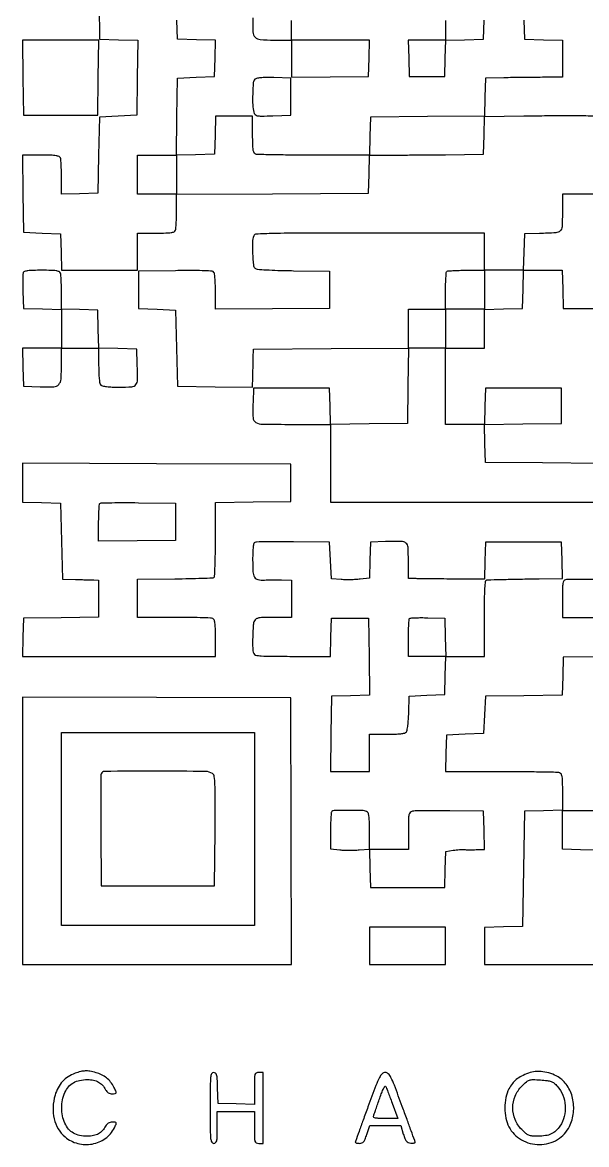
# Model space of a CAD drawing. Extents: x 179 to 1071, y 112 to 1107.
# Drawn here: x 179 to 498, y 112 to 746 of the extents above; entities that cross this region are included whole.
import ezdxf

# ---------------------------------------------------------------- set-up
doc = ezdxf.new("R2010")
doc.units = 0

msp = doc.modelspace()

# ---------------------------------------------------------------- linework, layer by layer
for points in [[(222.216289, 756), (222.5, 736.5), (233.269789, 736.215968), (244.039577, 735.931935), (243.769789, 714.715968), (243.5, 693.5), (233, 693), (222.5, 692.5), (222, 671), (221.5, 649.5), (211.25, 649.215017), (201, 648.930034), (201, 658.383229, 0.005929), (200.955696, 662.119197, 0.007809), (200.821697, 665.524199, 0.005887), (200.632129, 668.361085, 0.072102), (200.393011, 669.418213, 0.205372), (199.600948, 670.232572, 0.062982), (197.9105, 670.697448, 0.030315), (194.952209, 670.940452, 0.005337), (189.373509, 671), (178.960995, 671), (179.230498, 649.25), (179.5, 627.5), (190, 627), (200.5, 626.5), (200.784983, 616.25), (201.069966, 606), (222.534983, 606), (244, 606), (244, 616.5), (244, 627), (254.393011, 627, 0.005351), (259.960143, 627.059586, 0.030363), (262.913621, 627.30265, 0.063068), (264.601595, 627.76761, 0.205218), (265.393011, 628.581787, 0.072012), (265.632101, 629.637913, 0.005922), (265.821697, 632.462995, 0.007836), (265.955694, 635.853912, 0.005956), (266, 639.573175), (266, 648.982775), (320.25, 649.241388), (374.5, 649.5), (374.783832, 660.25), (375.067663, 671), (385.783832, 671.027664, 0.000988), (391.331941, 671.052945, 0.000307), (399.667751, 671.112513, 0.000307), (408.98268, 671.190516, 0.000338), (418, 671.277664), (439.5, 671.5), (439.783456, 682.21299), (440.066913, 692.925979), (462.283456, 693.21299, -0.001949), (472.332632, 693.303646, -0.001181), (484.225957, 693.336497, -0.001183), (496.030685, 693.313294, -0.002084), (505.783633, 693.230404)], [(309.085875, 748.559123, 0.016957), (309.180737, 740.571025, 0.18061), (310.434124, 737.632361, 0.186416), (313.287515, 736.2832, 0.01827), (321.035184, 736), (331, 736), (331, 725.480498), (331, 714.960995), (352.75, 715.230498), (374.5, 715.5), (374.784983, 725.75), (375.069966, 736), (353.034983, 736), (331, 736), (331, 746.980948, 0.010555)], [(462.216168, 747.25), (462.5, 736.5), (473.25, 736.216168), (484, 735.932337), (484, 725.466168), (484, 715), (472.75, 714.953106, 0.001132), (467.680609, 714.920497, 0.000699), (461.720312, 714.860325, 0.000701), (455.831234, 714.784374, 0.001261), (451, 714.703106), (440.5, 714.5), (440.216308, 703.763809), (439.932617, 693.027617), (407.716308, 692.763809), (375.5, 692.5), (375.216168, 681.75), (374.932337, 671), (343.547956, 671, -0.001807), (331.404648, 671.043875, -0.002796), (320.918087, 671.178303, -0.000866), (311.831013, 671.361369, -0.086347), (310.581787, 671.606989, -0.205218), (309.76761, 672.398405, -0.063068), (309.30265, 674.086379, -0.030363), (309.059586, 677.039857, -0.005351), (309, 682.606989), (309, 693), (298.533832, 693), (288.067663, 693), (287.783832, 682.25), (287.5, 671.5), (276.730403, 671.215969), (265.960806, 670.931939), (266.230403, 692.715969), (266.5, 714.5), (277, 715), (287.5, 715.5), (287.784606, 725.715817), (288.069211, 735.931635), (277.284606, 736.215817), (266.5, 736.5), (266.216168, 747.25)], [(505.027706, 649), (494.513853, 649), (484, 649), (484, 638.519052, -0.011573), (483.815028, 630.528292, -0.199796), (482.72373, 628.214363, -0.170244), (480.243436, 627.170229, -0.007926), (471, 626.75078), (462.5, 626.5), (462.215017, 616.25), (461.930034, 606), (450.965017, 606), (440, 606), (440, 616.5), (440, 627), (375.106989, 627, 0.000571), (336.977207, 626.956451, 0.005465), (320.71702, 626.741568, 0.005072), (310.979981, 626.407574, 0.298401), (309.606989, 625.418213, 0.086359), (308.94049, 622.027951, 0.0153), (308.997504, 615.528993, 0.010533), (309.396731, 608.931225, 0.201818), (310.32685, 607.143702, 0.152945), (311.560667, 606.637707, 0.005658), (316.641918, 606.259303, 0.008626), (323.28686, 605.954977, 0.003809), (332.07685, 605.771257), (352.5, 605.5), (352.5, 595), (352.5, 584.5), (320.25, 584.236147), (288, 583.972294), (287.984687, 593.736147, 0.007644), (287.920079, 597.568825, 0.010551), (287.73694, 601.005175, 0.007429), (287.482271, 603.852523, 0.115883), (287.162796, 604.77083, 0.230932), (286.095412, 605.427241, 0.012869), (282.091209, 605.714887, 0.012029), (275.928451, 605.849994, 0.002701), (265.428109, 605.77083), (244.5, 605.5), (244.5, 595), (244.5, 584.5), (255, 584), (265.5, 583.5), (266, 562), (266.5, 540.5), (287.75, 540.230112), (309, 539.960225), (309.111066, 545.730112, -0.0006), (309.163682, 548.303119, -0.000391), (309.230318, 551.273845, -0.000393), (309.299861, 554.171576, -0.00075), (309.361066, 556.5), (309.5, 561.5), (353.269918, 561.760526), (397.039837, 562.021051), (396.769918, 540.760526), (396.5, 519.5), (374.785197, 519.230596), (353.070395, 518.961191), (352.785197, 529.230596), (352.5, 539.5), (331, 539.5), (309.5, 539.5), (309.203496, 531.503355, 0.018996), (309.21161, 522.732875, 0.260987), (310.814274, 520.115907, 0.124912), (314.541093, 519.115797, 0.00341), (331.519052, 519), (353, 519), (353, 497), (353, 475), (462, 475), (571, 475)], [(505.769447, 387.769944), (484.5, 387.5), (484.216365, 376.769409), (483.93273, 366.038817), (462.216365, 365.769409), (440.5, 365.5), (440, 355), (439.5, 344.5), (429, 344), (418.5, 343.5), (418.215017, 333.25), (417.930034, 323), (449.383229, 323, -0.001803), (461.552922, 322.956125, -0.00279), (472.061699, 322.821697, -0.000863), (481.16877, 322.63864, -0.08636), (482.418213, 322.393011, -0.20495), (483.232073, 321.602718, -0.063217), (483.697178, 319.919034, -0.030446), (483.940349, 316.973908, -0.005377), (484, 311.426843), (484, 301.067663), (473.25, 300.783832), (462.5, 300.5), (462, 268), (461.5, 235.5), (450.75, 235.216168), (440, 234.932337), (440, 224.466168), (440, 214), (472.5, 214), (505, 214)], [(507.16578, 279.164857, 0.000172), (531.767405, 278.947773, 0.00171)]]:
    msp.add_lwpolyline(points, format="xyb")
for points in [[(418, 747), (418, 736), (407.465017, 736), (396.930034, 736), (397.215017, 725.75), (397.5, 715.5), (407.5, 715.5), (417.5, 715.5), (417.784613, 725.716519), (418.069227, 735.933039), (428.784613, 736.216519), (439.5, 736.5), (439.783832, 747.25)], [(505, 496.972294), (472.75, 497.236147), (440.5, 497.5), (440.216367, 508.230404), (439.932734, 518.960808), (461.716367, 519.230404), (483.5, 519.5), (483.5, 529.5), (483.5, 539.5), (462, 539.5), (440.5, 539.5), (440.215017, 529.25), (439.930034, 519), (428.965017, 519), (418, 519), (418, 540.5), (418, 562), (429, 562), (440, 562), (440, 572.966168), (440, 583.932337), (450.75, 584.216168), (461.5, 584.5), (461.783832, 595.25), (462.067663, 606), (473, 606), (483.932337, 606), (484.216168, 595.25), (484.5, 584.5), (494.5, 584.5), (504.5, 584.5)], [(504.5, 278.5), (494.25, 278.784983), (484, 279.069966), (484, 290.034983), (484, 301), (494.5, 301), (505, 301)]]:
    msp.add_lwpolyline(points)
for points in [[(179.230112, 714.75), (179.5, 693.5), (200.5, 693.5), (221.5, 693.5), (221.769888, 714.75), (222.039775, 736), (200.5, 736), (178.960225, 736)], [(266, 660), (266, 649), (255, 649), (244, 649), (244, 660), (244, 671), (255, 671), (266, 671)], [(179, 289.506286), (179, 214), (255.006326, 214), (331.012652, 214), (330.756326, 289.25), (330.5, 364.5), (254.75, 364.756286), (179, 365.012572)], [(310, 290.5), (310, 236), (255.5, 236), (201, 236), (201, 290.5), (201, 345), (255.5, 345), (310, 345)], [(375, 224.5), (375, 214), (396.5, 214), (418, 214), (418, 224.5), (418, 235), (396.5, 235), (375, 235)]]:
    msp.add_lwpolyline(points, close=True)
for points in [[(310.233397, 713.833397, 0.179523), (309.36933, 711.950022, 0.010741), (309.030357, 705.607524, 0.016428), (309.036318, 699.265659, 0.057051), (309.639072, 695.216402, 0.125186), (310.35952, 693.930901, 0.157976), (311.551156, 693.283717, 0.049436), (313.903588, 693.082373, 0.003649), (320.375418, 693.216402), (330.5, 693.5), (330.5, 704), (330.5, 714.5), (320.983397, 714.783397, 0.008138), (316.607967, 714.842445, 0.021344), (313.471245, 714.699745, 0.026578), (311.271169, 714.386818, 0.148826)], [(179.428774, 604.674983, 0.081654), (179.239658, 603.758353, 0.005045), (179.154817, 600.970602, 0.007376), (179.136178, 597.631743, 0.005394), (179.210159, 593.924983), (179.5, 584.5), (190.25, 584.216168), (201, 583.932337), (201, 572.966168), (201, 562), (189.966168, 562), (178.932337, 562), (179.216168, 551.25), (179.5, 540.5), (188.983715, 540.209381, 0.019001), (196.610071, 540.265539, 0.19207), (199.447272, 541.549193, 0.17762), (200.7404, 544.485571, 0.015815), (201, 552.69113), (201, 562), (211.5, 562), (222, 562), (222, 552.2, 0.008695), (222.074295, 547.928253, 0.018472), (222.311224, 544.630442, 0.019349), (222.671932, 542.200304, 0.150969), (223.2, 541.2, 0.148968), (224.180477, 540.677483, 0.019972), (226.518882, 540.314649, 0.019094), (229.666907, 540.07553, 0.009407), (233.680948, 540, 0.016882), (240.72577, 540.237933, 0.213688), (243.013963, 541.454216, 0.166071), (243.936071, 544.128427, 0.009402), (243.795054, 553), (243.5, 561.5), (232.783492, 561.783492), (222.066984, 562.066984), (221.783492, 572.783492), (221.5, 583.5), (211.25, 583.784983), (201, 584.069966), (201, 593.453196, 0.005972), (200.955693, 597.162354, 0.007853), (200.821697, 600.544751, 0.005943), (200.632084, 603.362696, 0.071958), (200.393011, 604.418213, 0.201419), (199.617372, 605.227896, 0.065159), (197.988639, 605.694864, 0.031559), (195.150909, 605.939469, 0.005722), (189.861626, 606, 0.006716), (185.061089, 605.935516, 0.024871), (182.042011, 605.703814, 0.036762), (180.133953, 605.31739, 0.237066)], [(440, 595), (440, 584), (429, 584), (418, 584), (418, 573), (418, 562), (407.5, 562), (397, 562), (397, 573), (397, 584), (407.5, 584), (418, 584), (418, 594.333333, -0.006022), (418.048276, 598.341612, -0.009111), (418.195833, 601.827083, -0.004516), (418.399803, 604.754503, -0.178563), (418.666667, 605.333333, -0.178563), (419.245497, 605.600197, -0.004516), (422.172917, 605.804167, -0.009111), (425.658388, 605.951724, -0.006022), (429.666667, 606), (440, 606)], [(179, 486.040118), (179, 475.067663), (189.75, 474.783832), (200.5, 474.5), (201, 453.025909), (201.5, 431.551817), (209, 431.38812, -0.000623), (212.07305, 431.317215, -0.000649), (215.104688, 431.239547, -0.000623), (217.725978, 431.165717, -0.002844), (219.25, 431.112212), (222, 431), (222, 420.519888), (222, 410.039775), (200.75, 409.769888), (179.5, 409.5), (179.216168, 398.75), (178.932337, 388), (233.466168, 388), (288, 388), (288, 398.393011, 0.005351), (287.940414, 403.960143, 0.030363), (287.69735, 406.913621, 0.063068), (287.23239, 408.601595, 0.205218), (286.418213, 409.393011, 0.083055), (285.220565, 409.636631, 0.001841), (279.303225, 409.821697, 0.004125), (272.357109, 409.956005, 0.002771), (264.418213, 410), (244, 410), (244, 420.78693), (244, 431.57386), (265.112494, 431.797438, 0.002386), (273.269078, 431.922752, 0.003736), (280.283898, 432.116465, 0.001076), (286.371721, 432.343232, 0.12926), (287.112494, 432.569525, 0.246927), (287.471952, 433.178749, 0.001893), (287.739295, 439.102481, 0.006359), (287.936008, 445.979442, 0.00397), (288, 454.039129), (288, 474.960225), (309.25, 475.230112), (330.5, 475.5), (330.5, 486), (330.5, 496.5), (254.75, 496.756286), (179, 497.012572)], [(265.5, 464), (265.5, 453.5), (243.75, 453.230498), (222, 452.960995), (222, 463.313831, -0.006184), (222.049687, 467.330936, -0.009333), (222.201516, 470.827038, -0.004725), (222.411577, 473.759277, -0.177951), (222.686013, 474.35268, -0.192551), (223.324385, 474.626314, -0.001338), (229.358056, 474.758056, -0.004901), (236.311969, 474.823103, -0.003085), (244.436013, 474.769346), (265.5, 474.5)], [(310.25, 452.347997, 0.236956), (309.664954, 451.674032, 0.030711), (309.297467, 449.744032, 0.023871), (309.067234, 446.836497, 0.007822), (309, 442.539111, 0.014534), (309.19953, 435.676337, 0.11835), (310.102314, 432.691792, 0.215791), (312.020721, 431.332646, 0.064246), (315.691643, 431.10102, -0.010171), (317.55274, 431.184751, -0.004219), (320.070358, 431.225492, -0.004172), (322.76972, 431.22387, -0.005372), (325.25, 431.175032), (331, 431), (331, 420.5), (331, 410), (321.035184, 410, 0.005149), (315.285401, 409.940782, 0.038385), (312.568435, 409.675502, 0.091172), (311.02385, 409.101327, 0.136247), (310.035184, 408.065741, 0.107293), (309.310907, 405.52432, 0.010175), (309.027935, 399.025029, 0.011239), (309.023507, 392.550016, 0.086367), (309.606989, 389.581787, 0.258602), (310.66196, 388.696308, 0.030077), (313.829945, 388.275619, 0.015924), (319.472196, 388.049581, 0.002049), (331.573157, 388), (352.932337, 388), (353.216168, 398.75), (353.5, 409.5), (364, 409.5), (374.5, 409.5), (374.769408, 387.784029), (375.038815, 366.068057), (364.269408, 365.784029), (353.5, 365.5), (353.230112, 344.25), (352.960225, 323), (363.980112, 323), (375, 323), (375, 333.5), (375, 344), (384.877555, 344, 0.00775), (389.465038, 344.07111, 0.021862), (392.661716, 344.310401, 0.027915), (394.855494, 344.69658, 0.163434), (395.837437, 345.304124, 0.131421), (396.277004, 346.259099, 0.010763), (396.687053, 348.999888, 0.013854), (397.019842, 352.34104, 0.010217), (397.209882, 356.054124), (397.5, 365.5), (407.5, 366), (417.5, 366.5), (417.783832, 377.25), (418.067663, 388), (429.033832, 388), (440, 388), (440, 409.5, -0.002558), (440.054998, 420.248664, -0.01188), (440.265932, 426.451531, -0.011443), (440.590314, 430.465515, -0.356964), (441.25, 431.120134, -0.017234), (443.570017, 431.262642, -0.000883), (451.095325, 431.451685, -0.001369), (460.231317, 431.640016, -0.000891), (470.784983, 431.809865), (484.069966, 432), (483.784983, 442.25), (483.5, 452.5), (462, 452.5), (440.5, 452.5), (440.218433, 442), (439.936866, 431.5), (422.218433, 431.632374, -0.000464), (415.159184, 431.691668, -0.000579), (408.603227, 431.760416, -0.000467), (403.099613, 431.829651, -0.004461), (400.75, 431.882374), (397, 432), (397, 441.980948, 0.01456), (396.778234, 449.595012, 0.207581), (395.580551, 451.966993, 0.174172), (392.929359, 452.931692, 0.009699), (384, 452.795054), (375.5, 452.5), (375.215764, 442.317679), (374.931528, 432.135358), (369.715764, 431.547306, -0.014899), (367.321577, 431.349397, -0.008467), (364.416506, 431.245508, -0.008448), (361.484268, 431.239886, -0.013792), (359, 431.345683), (353.5, 431.732112), (353, 442.116056), (352.5, 452.5), (332, 452.68133, 0.002393), (324.052981, 452.713582, 0.003649), (317.154688, 452.658212, 0.001347), (311.224881, 452.551351, 0.092731)], [(485.75, 431.247633, 0.207198), (484.822937, 430.571389, 0.093176), (484.301413, 429.12541, 0.035527), (484.054307, 426.365962, 0.004572), (484, 420.426676), (484, 410), (494.5, 410), (505, 410), (505, 420.5, 0.006115), (504.938605, 425.519928, 0.023109), (504.716761, 428.653883, 0.032554), (504.356007, 430.614501, 0.311377), (503.75, 431.146036, 0.023388), (500.37624, 431.381004, 0.00428), (494.121573, 431.469857, 0.002752), (487.707724, 431.47076, 0.054113)], [(417.783832, 398.75), (418.067663, 388), (407.533832, 388), (397, 388), (397, 398.333333, -0.006326), (397.050742, 402.343969, -0.009524), (397.20576, 405.83701, -0.00491), (397.420396, 408.763196, -0.177417), (397.700461, 409.367127, -0.182377), (398.297812, 409.637197, -0.005798), (401.000338, 409.778463, -0.010544), (404.240283, 409.841782, -0.007041), (407.950461, 409.783794), (417.5, 409.5)], [(223.453816, 321.740243, 0.089548), (223.261817, 320.729866, 0.000598), (223.19019, 311.747155, 0.00234), (223.168607, 301.460077, 0.00149), (223.235201, 289.490243), (223.5, 258.5), (255.5, 258.5), (287.5, 258.5), (287.765726, 289.5, 0.001225), (287.879013, 308.006621, 0.012082), (287.71941, 315.793845, 0.024457), (287.315418, 320.099227, 0.201729), (286.324597, 321.75, 0.157681), (282.495237, 323.016106, 0.001671), (254.221233, 323.106234, 0.001077), (225.335041, 323.03952, 0.309316)], [(353.666667, 300.333333, 0.178253), (353.399888, 299.7556, 0.004622), (353.195833, 296.86818, 0.009224), (353.048281, 293.427876, 0.006104), (353, 289.473236), (353, 279.279806), (358.25, 278.742224, 0.015685), (360.672082, 278.570762, 0.008679), (363.63667, 278.505681, 0.008647), (366.645573, 278.543902, 0.013763), (369.21526, 278.691874), (374.93052, 279.179104), (375.21526, 268.339552), (375.5, 257.5), (396.5, 257.5), (417.5, 257.5), (417.784364, 267.69388), (418.068727, 277.88776), (422.284364, 278.498255, -0.010294), (424.045039, 278.716328, -0.009688), (425.849157, 278.866901, -0.009697), (427.452893, 278.938312, -0.03279), (428.5, 278.895931, 0.019478), (429.576678, 278.823621, 0.005023), (431.317751, 278.792171, 0.005105), (433.305646, 278.796533, 0.005176), (435.283832, 278.841556), (440.067663, 279), (439.783832, 289.75), (439.5, 300.5), (420.5, 300.749574, 0.002678), (413.057479, 300.807466, 0.003771), (406.420313, 300.773489, 0.002227), (400.83243, 300.677845, 0.051289), (399.25, 300.480522, 0.137646), (397.985412, 299.789483, 0.149943), (397.316039, 298.562568, 0.046817), (397.048442, 296.099158, 0.00366), (397, 289.480948), (397, 279), (386, 279), (375, 279), (375, 289.393011, 0.005351), (374.940414, 294.960143, 0.030363), (374.69735, 297.913621, 0.063068), (374.23239, 299.601595, 0.205218), (373.418213, 300.393011, 0.086595), (370.751045, 300.916057, 0.005978), (363.049326, 300.984863, 0.003449), (355.015008, 300.905165, 0.194545)], [(208.637261, 152.535187, 0.057676), (204.72916, 150.610258, 0.064923), (201.53463, 147.905553, 0.063266), (199.078649, 144.408098, 0.050779), (197.352637, 140.141084, 0.059627), (196.229766, 133.347274, 0.070354), (196.852516, 126.866052, 0.075212), (199.171795, 121.165672, 0.083881), (203.009552, 116.645416, 0.111378), (210.198479, 112.924093, 0.109105), (218.345612, 112.61049, 0.111121), (225.751711, 115.743571, 0.119225), (230.877814, 121.684259, 0.015274), (231.828826, 123.683291, 0.202254), (231.840321, 124.48271, 0.275919), (231.282699, 124.904518, 0.027299), (229.535184, 125, 0.068064), (228.426246, 124.84834, 0.071281), (227.417521, 124.404921, 0.070605), (226.566214, 123.69157, 0.064862), (225.918144, 122.75, -0.063178), (224.161122, 120.178837, -0.08375), (221.957644, 118.404139, -0.078426), (219.177625, 117.375503, -0.048344), (215.70034, 117.022236, -0.04941), (211.258689, 117.441467, -0.081821), (207.73818, 118.751051, -0.088635), (205.014143, 121.027897, -0.068002), (202.943379, 124.316317, -0.055911), (201.586008, 128.489293, -0.050737), (201.127104, 133, -0.050737), (201.586008, 137.510707, -0.055911), (202.943379, 141.683683, -0.068002), (205.014143, 144.972103, -0.088635), (207.73818, 147.248949, -0.081821), (211.258689, 148.558533, -0.04941), (215.70034, 148.977764, -0.048344), (219.177625, 148.624497, -0.078426), (221.957644, 147.595861, -0.08375), (224.161122, 145.821163, -0.063178), (225.918144, 143.25, 0.064862), (226.566214, 142.30843, 0.070605), (227.417521, 141.595079, 0.071281), (228.426246, 141.15166, 0.068064), (229.535184, 141, 0.02894), (231.315192, 141.103113, 0.304701), (231.841875, 141.553305, 0.179108), (231.7705, 142.417087, 0.010714), (230.595014, 144.79966, 0.05054), (228.759472, 147.596725, 0.053283), (226.428978, 149.914159, 0.053088), (223.653157, 151.693551, 0.049506), (220.5, 152.898572, 0.021741), (217.044767, 153.680771, 0.052492), (214.435385, 153.874913, 0.053939), (211.885418, 153.519736, 0.024073)], [(285, 133, 0.001547), (285.039623, 120.192962, 0.023375), (285.275, 115.75, 0.089188), (285.8551, 113.714064, 0.286287), (287, 113, 0.17273), (288.084603, 113.386209, 0.168559), (288.694444, 114.375, 0.050222), (288.950933, 116.532834, 0.004487), (289, 122), (289, 131), (299.5, 131), (310, 131), (310, 122, 0.003707), (310.044005, 116.064536, 0.064117), (310.319444, 114.15, 0.224677), (311.049189, 113.306062, 0.104331), (312.5, 113), (315, 113), (315, 133), (315, 153), (312.5, 153, 0.104705), (311.049136, 152.692806, 0.224551), (310.319176, 151.846502, 0.063889), (310.043924, 149.925856, 0.003684), (310, 143.965017), (310, 134.930034), (299.75, 135.215017), (289.5, 135.5), (289.211067, 144.25, 0.005091), (288.987129, 149.431657, 0.04962), (288.654154, 151.597702, 0.154511), (288.022548, 152.608971, 0.178333), (286.961067, 153, 0.292447), (285.840289, 152.283157, 0.083947), (285.274513, 150.200368, 0.022857), (285.040206, 145.701619, 0.001583)], [(374.149838, 133.631169, 0.00099), (371.408954, 126.160631, 0.001582), (369.100265, 119.766526, 0.000291), (367.083593, 114.114994, 0.085752), (367, 113.631169, 0.290254), (367.154702, 113.387125, 0.046449), (367.710767, 113.185406, 0.039179), (368.492386, 113.045718, 0.024638), (369.419633, 113, 0.091807), (370.737236, 113.243987, 0.13077), (371.696867, 113.938197, 0.075427), (372.518741, 115.328464, 0.015662), (373.5, 118), (375.160733, 123), (383.904799, 123), (392.648865, 123), (394.11819, 118.25, 0.018065), (395.020852, 115.666385, 0.082363), (395.831847, 114.302953, 0.123726), (396.864268, 113.56021, 0.06555), (398.402738, 113.173062, 0.030064), (399.457453, 113.11446, 0.059991), (400.285537, 113.218046, 0.106456), (400.768047, 113.454942, 0.327891), (400.858979, 113.785304, -0.003397), (400.588144, 114.508573, -0.000029), (398.5492, 120.069309, -0.000103), (396.208927, 126.457066, -0.000066), (393.5, 133.85881, 0.002151), (389.07968, 145.782408, 0.026416), (387.135665, 150.229208, 0.083113), (385.630891, 152.289586, 0.195649), (383.899838, 152.996568, 0.197119), (382.162944, 152.286812, 0.081982), (380.64243, 150.201485, 0.026085), (378.663987, 145.702087, 0.002121)], [(464.759081, 152.629829, 0.027589), (460.822742, 150.916963, 0.054097), (457.955915, 149.064489, 0.059689), (455.735113, 146.773254, 0.041694), (453.799851, 143.735375, 0.071626), (452.072243, 138.864912, 0.049089), (451.487217, 133.019951, 0.049144), (452.052611, 127.182215, 0.072455), (453.764349, 122.334215, 0.143765), (460.876143, 114.994802, 0.131304), (471.090942, 112.337966, 0.132545), (481.196442, 115.137034, 0.147606), (488.030158, 122.562297, 0.08587), (490.264672, 130.347102, 0.084012), (489.780022, 138.492574, 0.089131), (486.724827, 145.622133, 0.115018), (481.572984, 150.510096, 0.050461), (477.438127, 152.402701, 0.050796), (473.017142, 153.423464, 0.05301), (468.671264, 153.508162, 0.067309)], [(481.082788, 145.233374, -0.086216), (484.21685, 140.203282, -0.079192), (485.590749, 134.259075, -0.079266), (485.048254, 128.187307, -0.086636), (482.636022, 122.787859, -0.05473), (480.315799, 120.046259, -0.081819), (477.723411, 118.288545, -0.072773), (474.477987, 117.329738, -0.03482), (470.132353, 117.014742, -0.020669), (466.957228, 117.13732, -0.077416), (465.021729, 117.599583, -0.078047), (463.326621, 118.626645, -0.021222), (461.012037, 120.752669, -0.100166), (457.286846, 126.368029, -0.098013), (456.000193, 133.034269, -0.09756), (457.348857, 139.713502, -0.098228), (461.128602, 145.363896, -0.018406), (463.697652, 147.750455, -0.098985), (465.350887, 148.6849, -0.084096), (467.35437, 148.986326, -0.011281), (471.630795, 148.810774, -0.013206), (475.474667, 148.463888, -0.061429), (477.634303, 147.937414, -0.08336), (479.273161, 146.981236, -0.03679)], [(387.844828, 135.75), (390.962173, 127), (383.874098, 127, -0.008526), (380.456668, 127.058279, -0.03798), (378.46373, 127.278446, -0.088351), (377.439698, 127.666462, -0.357484), (377.229526, 128.25, 0.001996), (377.522927, 129.087539, 0.000125), (378.378033, 131.562116, 0.000185), (379.395061, 134.511193, 0.000137), (380.516546, 137.769968, -0.009643), (381.656252, 140.887763, -0.017467), (382.72562, 143.384455, -0.013648), (383.653114, 145.22446, -0.521014), (384.043774, 145.269968, -0.083665), (384.422743, 144.664412, -0.003092), (385.442364, 142.155866, -0.005547), (386.600804, 139.158343, -0.003861)]]:
    msp.add_lwpolyline(points, format="xyb", close=True)

doc.saveas('drawing.dxf')
